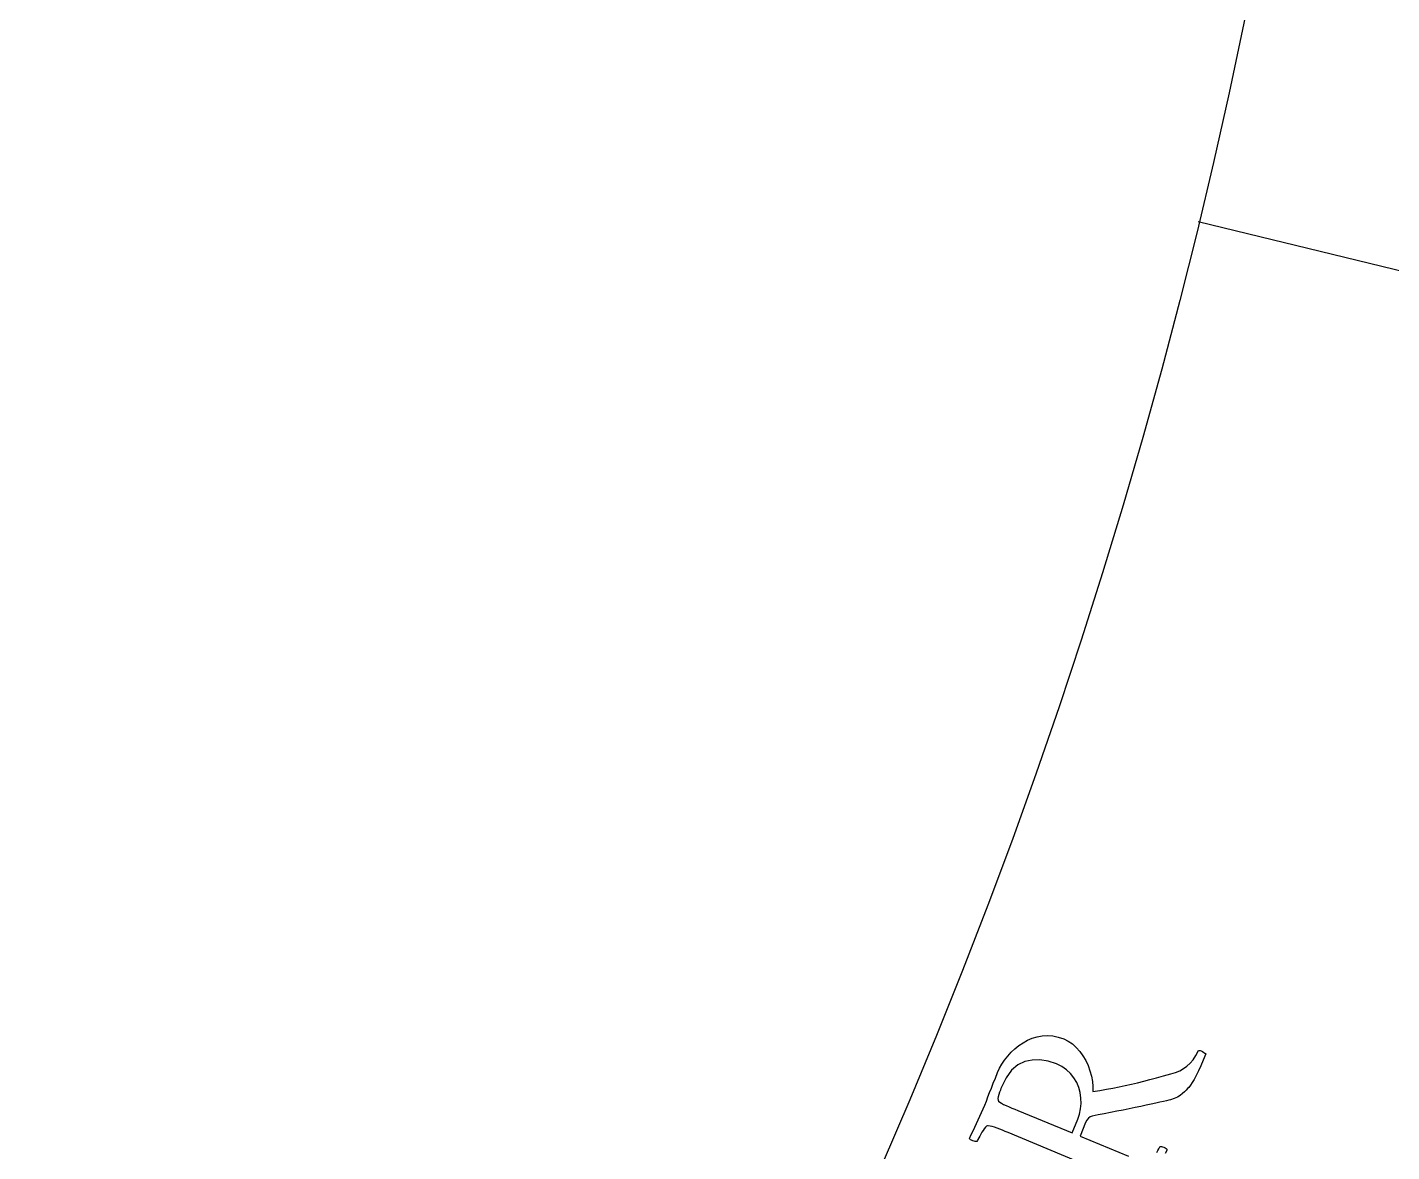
# Model space of a CAD drawing. Header units: millimetres. Extents: x -76 to 76, y -76 to 86.
# Drawn here: x 39.38 to 51.58, y -20.43 to -10.38 of the extents above; entities that cross this region are included whole.
import ezdxf

# ---------------------------------------------------------------- set-up
doc = ezdxf.new("R2010")
doc.units = ezdxf.units.MM
for name, color, linetype in [('CUT_OUTER', 1, 'Continuous'), ('ENGRAVE', 7, 'Continuous'), ('TEXT', 5, 'Continuous')]:
    doc.layers.add(name, color=color, linetype=linetype)

msp = doc.modelspace()

# ---------------------------------------------------------------- linework, layer by layer
at = {"layer": 'CUT_OUTER'}
msp.add_arc((0.0001, -0.0001), 75.9999, 179.913117, 0.0001, dxfattribs=at)
at = {"layer": 'ENGRAVE'}
msp.add_lwpolyline([(58.7104, -14.271), (49.8485, -12.1169)], dxfattribs=at)
for radius in [74.48, 74.48, 72.485, 68.78, 68.78, 65.854, 60.42, 60.42, 57.228, 51.3, 51.3]:
    msp.add_circle((0, 0), radius, dxfattribs=at)
at = {"layer": 'TEXT'}
for points in [[(49.1397, -20.6748), (48.1493, -20.2608), (48.1236, -20.2501), (48.0985, -20.2398), (48.0741, -20.23), (48.0504, -20.2206), (48.0279, -20.2124), (48.0072, -20.2062), (47.9883, -20.2019), (47.9712, -20.1996), (47.9632, -20.1999), (47.9545, -20.2045), (47.945, -20.2134), (47.9347, -20.2266), (47.9242, -20.2422), (47.914, -20.2582), (47.9041, -20.2747), (47.8946, -20.2917), (47.886, -20.3077), (47.879, -20.3211), (47.8736, -20.3319), (47.8698, -20.3401), (47.8629, -20.3408), (47.8545, -20.3401), (47.8446, -20.3378), (47.8332, -20.3341), (47.8223, -20.3294), (47.8137, -20.3241), (47.8074, -20.3183), (47.8035, -20.3119), (47.8194, -20.2779), (47.8353, -20.2444), (47.8511, -20.2114), (47.8668, -20.1788), (47.8823, -20.1465), (47.8972, -20.1141), (47.9116, -20.0817), (47.9255, -20.0492), (47.9397, -20.0148), (47.9541, -19.979), (47.9687, -19.9417), (47.9836, -19.903), (47.9992, -19.8622), (48.0163, -19.8188), (48.0348, -19.7727), (48.0546, -19.724), (48.0546, -19.724), (48.0722, -19.6859), (48.0932, -19.6486), (48.1176, -19.6121), (48.1456, -19.5762), (48.1765, -19.5421), (48.2097, -19.5108), (48.2451, -19.4822), (48.283, -19.4564), (48.3228, -19.4343), (48.3645, -19.4168), (48.4079, -19.4038), (48.4531, -19.3955), (48.4997, -19.3927), (48.5473, -19.3964), (48.596, -19.4066), (48.6457, -19.4234), (48.6861, -19.4428), (48.7236, -19.4678), (48.7582, -19.4983), (48.7898, -19.5344), (48.8182, -19.5744), (48.8428, -19.6167), (48.8637, -19.6614), (48.8808, -19.7084), (48.8938, -19.7561), (48.9023, -19.8028), (48.9063, -19.8487), (48.9058, -19.8936), (48.9684, -19.8835), (49.0287, -19.873), (49.0867, -19.8623), (49.1424, -19.8512), (49.197, -19.8396), (49.2516, -19.8273), (49.3063, -19.8143), (49.3612, -19.8006), (49.4175, -19.7861), (49.4769, -19.7705), (49.5391, -19.754), (49.6044, -19.7365), (49.646, -19.7232), (49.6839, -19.7072), (49.718, -19.6884), (49.7483, -19.6669), (49.776, -19.6409), (49.8023, -19.609), (49.827, -19.5711), (49.8503, -19.5272), (49.8577, -19.5256), (49.8664, -19.5266), (49.8766, -19.5302), (49.8881, -19.5365), (49.8991, -19.5434), (49.9075, -19.5489), (49.9133, -19.5531), (49.9165, -19.5559), (49.8937, -19.6125), (49.8717, -19.6636), (49.8507, -19.7093), (49.8305, -19.7496), (49.8115, -19.7844), (49.7942, -19.8138), (49.7786, -19.8377), (49.7646, -19.8561), (49.7538, -19.8672), (49.7408, -19.8802), (49.7254, -19.895), (49.7077, -19.9117), (49.6869, -19.9283), (49.6622, -19.943), (49.6336, -19.9558), (49.601, -19.9666), (49.5857, -19.9706), (49.5647, -19.9757), (49.5381, -19.9821), (49.5057, -19.9896), (49.4687, -19.998), (49.4279, -20.007), (49.3834, -20.0165), (49.3353, -20.0265), (49.2844, -20.037), (49.2318, -20.0478), (49.1775, -20.0588), (49.1215, -20.0702), (49.065, -20.0814), (49.0092, -20.0922), (48.9541, -20.1025), (48.8997, -20.1124), (48.8825, -20.1188), (48.8671, -20.1308), (48.8536, -20.1484), (48.8419, -20.1717), (48.7919, -20.2923), (49.2245, -20.4722)], [(49.4797, -20.4379), (49.4886, -20.4209), (49.4958, -20.4066), (49.5013, -20.3952), (49.5051, -20.3866), (49.512, -20.3857), (49.5205, -20.3863), (49.5304, -20.3884), (49.5418, -20.3919), (49.5528, -20.3965), (49.5615, -20.4018), (49.5678, -20.4076), (49.5717, -20.4141), (49.5547, -20.4488)]]:
    msp.add_lwpolyline(points, dxfattribs=at)
msp.add_lwpolyline([(48.5811, -19.6464), (48.5061, -19.6219), (48.4338, -19.6104), (48.3644, -19.6117), (48.2977, -19.6258), (48.2358, -19.6555), (48.1805, -19.7037), (48.1318, -19.7704), (48.0896, -19.8555), (48.0848, -19.8675), (48.0792, -19.8823), (48.0728, -19.9), (48.0655, -19.9206), (48.0595, -19.9407), (48.0573, -19.9571), (48.0587, -19.9697), (48.0637, -19.9785), (48.0745, -19.9879), (48.0895, -19.9978), (48.1086, -20.0082), (48.1318, -20.0192), (48.1572, -20.0303), (48.1829, -20.0414), (48.2087, -20.0524), (48.2347, -20.0633), (48.7206, -20.2627), (48.7715, -20.1398), (48.7872, -20.0944), (48.7972, -20.0478), (48.8016, -20.0001), (48.8002, -19.9513), (48.7932, -19.903), (48.7804, -19.8567), (48.762, -19.8125), (48.7378, -19.7702), (48.7077, -19.7316), (48.6716, -19.6981), (48.6293, -19.6697), (48.5811, -19.6464)], close=True, dxfattribs=at)

doc.saveas('drawing.dxf')
